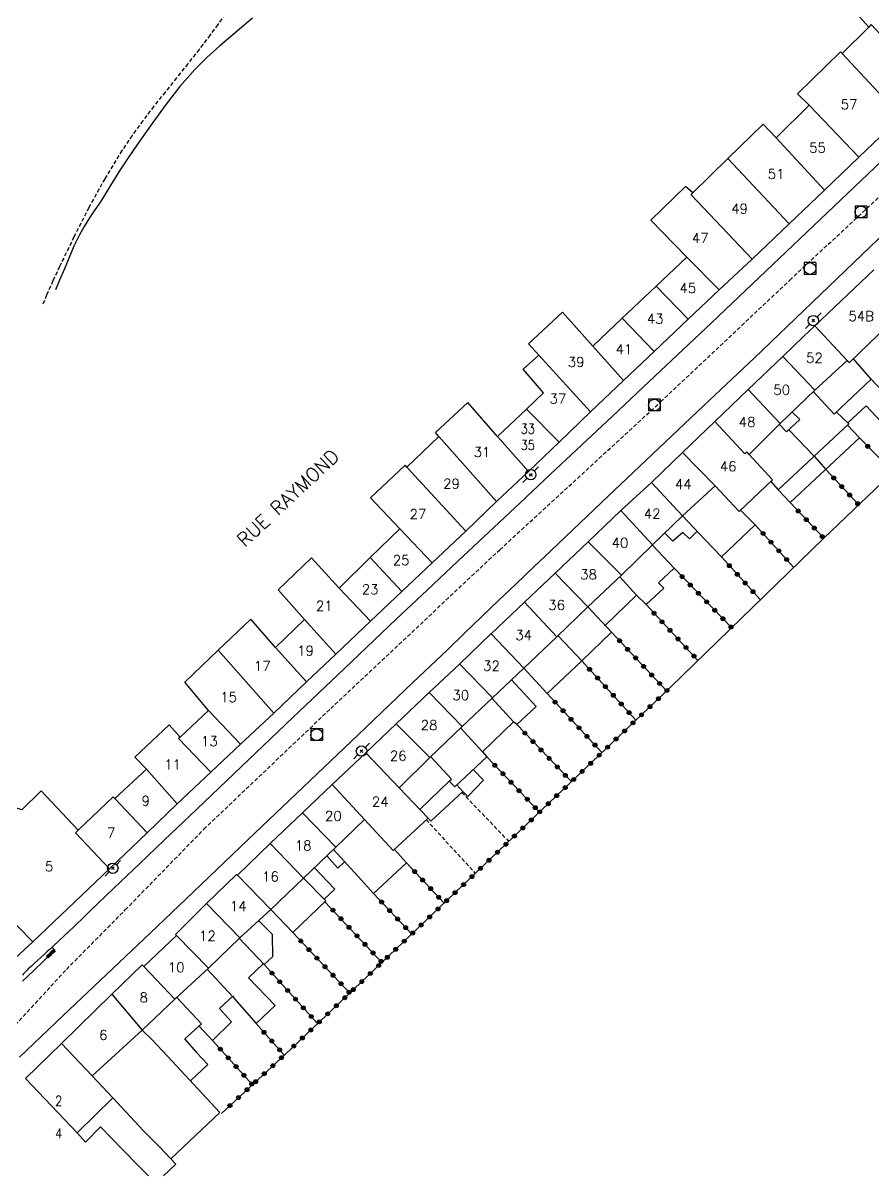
# Model space of a CAD drawing. Header units: millimetres. Extents: x 255999 to 257000, y 144000 to 145001.
# Drawn here: x 256403.6 to 256512.4, y 144000 to 144147.6 of the extents above; entities that cross this region are included whole.
import ezdxf
from ezdxf.enums import TextEntityAlignment as Align

# ---------------------------------------------------------------- set-up
doc = ezdxf.new("R2010")
doc.units = ezdxf.units.MM
doc.linetypes.add('DASHED', pattern=[0.75, 0.5, -0.25])
doc.layers.get('0').update_dxf_attribs({"linetype": 'CONTINUOUS'})
for name, color, linetype in [('W0001', 6, 'DASHED'), ('W0004', 5, 'CONTINUOUS'), ('W0014', 7, 'CONTINUOUS'), ('W0070', 7, 'DASHED'), ('W0101', 7, 'CONTINUOUS'), ('W0104', 1, 'CONTINUOUS'), ('W0112', 1, 'DASHED'), ('W0211', 2, 'CONTINUOUS'), ('W0323', 7, 'CONTINUOUS'), ('W0401', 7, 'CONTINUOUS'), ('W0420', 7, 'CONTINUOUS'), ('W0473', 7, 'CONTINUOUS'), ('W0989', 7, 'CONTINUOUS'), ('W0991', 7, 'CONTINUOUS'), ('W1102', 7, 'CONTINUOUS')]:
    doc.layers.add(name, color=color, linetype=linetype)
doc.styles.get("Standard").update_dxf_attribs({"font": 'romans.shx', "width": 0.85})

# ---------------------------------------------------------------- blocks, each defined once
blk = doc.blocks.new('T420')
for p, q in [((0.75, 0.75), (-0.75, 0.75)), ((-0.75, 0.75), (-0.75, -0.75)), ((0.75, 0.75), (0.75, -0.75)), ((0.75, -0.75), (-0.75, -0.75))]:
    blk.add_line(p, q)
blk.add_ellipse((0, 0), major_axis=(-0.53, 0.53), ratio=1, start_param=3.926991, end_param=10.210176)
blk = doc.blocks.new('T473')
for p, q in [((-0.166667, 0.166667), (0.166667, -0.166667)), ((-0.166667, -0.166667), (0.166667, 0.166667)), ((0.500001, 0.500001), (1.000002, 1.000002)), ((-1.000002, -1.000002), (-0.500001, -0.500001))]:
    blk.add_line(p, q)
blk.add_ellipse((0, 0), major_axis=(0.471405, 0.471405), ratio=1, start_param=5.4977871438, end_param=11.780972451)
blk = doc.blocks.new('T401')
for p, q in [((-0.3, 0.3), (0, 0.3)), ((-0.3, -0.25), (-0.3, 0.3)), ((-0.3, 0.15), (0, 0.15)), ((-0.3, 0), (0, 0)), ((0, 0.3), (0, -0.25)), ((-0.3, -0.15), (0, -0.15)), ((-0.3, -0.25), (-0.3, -0.3)), ((-0.3, -0.3), (0, -0.3)), ((0, -0.3), (0, -0.25))]:
    blk.add_line(p, q)
blk = doc.blocks.new('t323o')
at = {"color": 0, "linetype": 'Continuous'}
for radius in [0.25, 0.15]:
    blk.add_circle((0, 0), radius, dxfattribs=at)

msp = doc.modelspace()

# ---------------------------------------------------------------- linework, layer by layer
at = {"layer": 'W0001'}
msp.add_lwpolyline([(256399.01, 144015.46), (256409.11, 144026.45), (256416.64, 144034.07), (256426.7, 144044.39), (256442.95, 144059.85), (256464.61, 144080.19), (256485.2, 144099.11), (256501.74, 144114.69), (256517.9, 144129.78)], dxfattribs=at)
at = {"layer": 'W0004'}
for points in [[(256403.5, 144024.95), (256404.88, 144026.26), (256406.25, 144027.58), (256407.61, 144028.9)], [(256407.61, 144028.9), (256407.26, 144029.26)]]:
    msp.add_lwpolyline(points, dxfattribs=at)
at = {"layer": 'W0014'}
for points in [[(256517.86, 144134.1), (256509.15, 144125.8), (256500.43, 144117.52), (256491.7, 144109.25), (256482.96, 144100.99), (256479.02, 144097.27), (256475.07, 144093.56), (256471.11, 144089.85), (256467.16, 144086.14), (256463.2, 144082.43), (256459.25, 144078.72), (256455.3, 144075.01), (256451.35, 144071.29), (256444.72, 144065), (256438.1, 144058.7), (256431.49, 144052.39), (256424.87, 144046.09), (256421.66, 144043.02), (256418.45, 144039.96), (256415.23, 144036.9), (256412.02, 144033.84)], [(256403.09, 144015.23), (256408.66, 144020.51), (256414.24, 144025.8), (256419.81, 144031.09), (256425.37, 144036.39), (256432.4, 144043.08), (256439.43, 144049.78), (256446.45, 144056.48), (256453.48, 144063.18), (256455.68, 144065.29), (256457.89, 144067.39), (256460.09, 144069.51), (256462.3, 144071.62), (256464.5, 144073.73), (256466.71, 144075.83), (256468.92, 144077.94), (256471.13, 144080.05), (256477.64, 144086.24), (256484.16, 144092.43), (256490.69, 144098.61), (256497.22, 144104.78), (256514.14, 144120.99)], [(256412.7, 144034.49), (256411.41, 144033.22), (256410.1, 144031.96), (256408.79, 144030.71), (256407.46, 144029.46), (256407.06, 144029.09), (256406.66, 144028.72), (256406.25, 144028.35), (256405.84, 144027.98), (256405.43, 144027.62), (256405.03, 144027.25), (256404.62, 144026.88), (256404.22, 144026.5), (256404.07, 144026.35), (256403.92, 144026.19), (256403.77, 144026.04), (256403.61, 144025.88), (256403.46, 144025.73)]]:
    msp.add_lwpolyline(points, dxfattribs=at)
at = {"layer": 'W0070'}
msp.add_lwpolyline([(256429.46, 144148.77), (256428.49, 144147.44), (256427.51, 144146.11), (256426.1, 144144.26), (256424.66, 144142.43), (256423.21, 144140.61), (256421.75, 144138.8), (256420.3, 144136.98), (256418.89, 144135.13), (256417.52, 144133.24), (256416.22, 144131.3), (256414.02, 144127.7), (256411.98, 144124), (256410.07, 144120.24), (256408.22, 144116.45), (256407.38, 144114.63), (256406.57, 144112.8), (256406.07, 144111.57)], dxfattribs=at)
at = {"layer": 'W0101'}
for points in [[(256516.74, 144153.23), (256515.01, 144155.18), (256509.49, 144149.76), (256511.85, 144147.12)], [(256511.85, 144147.12), (256508.45, 144143.73)], [(256508.25, 144143.94), (256502.75, 144138.56)], [(256508.25, 144143.94), (256508.45, 144143.73)], [(256504.23, 144137.13), (256502.75, 144138.56)], [(256504.23, 144137.13), (256500.01, 144132.94)], [(256498.35, 144134.69), (256493.83, 144130.3)], [(256500.01, 144132.94), (256498.35, 144134.69)], [(256516.02, 144135.61), (256510.59, 144130.47)], [(256493.83, 144130.3), (256489.31, 144125.9)], [(256510.59, 144130.47), (256506.19, 144126.22)], [(256489.31, 144125.9), (256488.38, 144126.72), (256483.94, 144122.41)], [(256506.19, 144126.22), (256501.66, 144121.92)], [(256488.58, 144117.67), (256483.94, 144122.41)], [(256501.66, 144121.92), (256496.92, 144117.41)], [(256488.58, 144117.67), (256484.64, 144113.95)], [(256496.92, 144117.41), (256492.69, 144113.47)], [(256512.52, 144116.04), (256504.97, 144108.88)], [(256484.64, 144113.95), (256480.28, 144109.86)], [(256492.69, 144113.47), (256488.72, 144109.7)], [(256509.4, 144104.15), (256516.78, 144111.31)], [(256472.65, 144110.62), (256468.27, 144106.57)], [(256476.54, 144106.27), (256472.65, 144110.62)], [(256480.28, 144109.86), (256476.54, 144106.27)], [(256488.72, 144109.7), (256484.38, 144105.59)], [(256504.97, 144108.88), (256503.52, 144107.49)], [(256469.59, 144105.12), (256468.27, 144106.57)], [(256503.52, 144107.49), (256500.86, 144104.95)], [(256467.62, 144103.31), (256469.59, 144105.12)], [(256484.38, 144105.59), (256480.47, 144101.87)], [(256500.86, 144104.95), (256496.42, 144100.71)], [(256504.96, 144100.64), (256509.08, 144104.42)], [(256509.08, 144104.42), (256509.4, 144104.15)], [(256470.19, 144100.28), (256467.62, 144103.31)], [(256480.47, 144101.87), (256476.22, 144097.85)], [(256496.42, 144100.71), (256492.14, 144096.61)], [(256500.52, 144096.37), (256504.96, 144100.64)], [(256470.19, 144100.28), (256468.03, 144098.19)], [(256456.82, 144094.7), (256456.39, 144095.19), (256460.51, 144099.05)], [(256464.31, 144094.7), (256460.51, 144099.05)], [(256468.03, 144098.19), (256464.31, 144094.7)], [(256476.22, 144097.85), (256472.2, 144093.95)], [(256492.14, 144096.61), (256488.01, 144092.63)], [(256496.56, 144092.37), (256500.52, 144096.37)], [(256456.82, 144094.7), (256452.69, 144090.77)], [(256472.2, 144093.95), (256468.27, 144090.21)], [(256488.01, 144092.63), (256484.04, 144088.8)], [(256492.18, 144088.38), (256495.28, 144085.1), (256499.54, 144089.14), (256496.56, 144092.37)], [(256452.49, 144091), (256448.03, 144086.84)], [(256452.69, 144090.77), (256452.49, 144091)], [(256468.27, 144090.21), (256464.2, 144086.35)], [(256484.04, 144088.8), (256480.1, 144085.2)], [(256488.02, 144084.52), (256492.18, 144088.38)], [(256451.81, 144082.85), (256448.03, 144086.84)], [(256464.2, 144086.35), (256460.25, 144082.58)], [(256480.1, 144085.2), (256475.94, 144081.2)], [(256484.18, 144080.8), (256488.02, 144084.52)], [(256448.02, 144079.19), (256451.81, 144082.85)], [(256460.25, 144082.58), (256455.94, 144078.49)], [(256475.94, 144081.2), (256471.72, 144077.2)], [(256480.18, 144076.93), (256484.18, 144080.8)], [(256440.48, 144079.17), (256436.22, 144075.04)], [(256444.04, 144075.28), (256440.48, 144079.17)], [(256448.02, 144079.19), (256444.04, 144075.28)], [(256455.94, 144078.49), (256452.06, 144074.86)], [(256467.79, 144073.47), (256471.72, 144077.2)], [(256475.9, 144072.86), (256480.18, 144076.93)], [(256439.61, 144071.26), (256436.22, 144075.04)], [(256452.06, 144074.86), (256448.06, 144071.05)], [(256467.79, 144073.47), (256463.49, 144069.4)], [(256471.93, 144069.02), (256475.9, 144072.86)], [(256435.88, 144067.67), (256432.74, 144071.29), (256428.53, 144067.33)], [(256439.61, 144071.26), (256435.88, 144067.67)], [(256448.06, 144071.05), (256443.61, 144066.83)], [(256463.49, 144069.4), (256463.48, 144069.4), (256459.43, 144065.55)], [(256467.69, 144065.03), (256471.93, 144069.02)], [(256428.53, 144067.33), (256424.28, 144063.21)], [(256443.61, 144066.83), (256439.85, 144063.27)], [(256455.56, 144061.89), (256459.43, 144065.55)], [(256463.66, 144061.24), (256467.69, 144065.03)], [(256427.3, 144059.62), (256424.28, 144063.21)], [(256439.85, 144063.27), (256435.68, 144059.28)], [(256455.56, 144061.89), (256451.33, 144057.88)], [(256459.77, 144057.57), (256463.66, 144061.24)], [(256427.3, 144059.62), (256423.69, 144056.2)], [(256435.68, 144059.28), (256431.38, 144055.29)], [(256447.43, 144054.18), (256451.33, 144057.88)], [(256422.26, 144057.76), (256417.88, 144053.62)], [(256423.69, 144056.2), (256422.26, 144057.76)], [(256459.77, 144057.57), (256455.63, 144053.57)], [(256431.38, 144055.29), (256427.62, 144051.72)], [(256419.34, 144052.11), (256417.88, 144053.62)], [(256447.43, 144054.18), (256443.15, 144050.12)], [(256455.63, 144053.57), (256451.7, 144049.72)], [(256415.3, 144048.32), (256419.34, 144052.11)], [(256427.62, 144051.72), (256423.3, 144047.63)], [(256410.62, 144044.27), (256405.85, 144049.3), (256403.4, 144046.9), (256399.3, 144048.16), (256397.7, 144039.99), (256401.95, 144039.16), (256400.93, 144033.94), (256404.79, 144029.99)], [(256439.32, 144046.5), (256443.15, 144050.12)], [(256451.7, 144049.72), (256455.42, 144045.83)], [(256410.62, 144044.27), (256415.1, 144048.53)], [(256415.3, 144048.32), (256415.1, 144048.53)], [(256423.3, 144047.63), (256419.45, 144043.95)], [(256435.21, 144042.55), (256439.32, 144046.5)], [(256443.61, 144042.08), (256447.3, 144045.63)], [(256447.3, 144045.63), (256450.97, 144041.67), (256455.42, 144045.83)], [(256419.45, 144043.95), (256414.61, 144039.34)], [(256431.01, 144038.52), (256435.21, 144042.55)], [(256439.47, 144038.12), (256443.61, 144042.08)], [(256414.61, 144039.34), (256404.79, 144029.99)], [(256430.89, 144038.61), (256427.04, 144034.9)], [(256430.89, 144038.61), (256431.01, 144038.52)], [(256435.3, 144034.12), (256439.47, 144038.12)], [(256423.08, 144030.93), (256427.04, 144034.9)], [(256431.31, 144030.5), (256435.3, 144034.12)], [(256423.21, 144030.8), (256419.04, 144026.81)], [(256423.08, 144030.93), (256423.21, 144030.8)], [(256427.29, 144026.6), (256431.31, 144030.5)], [(256414.92, 144023.26), (256418.81, 144027.04)], [(256418.81, 144027.04), (256419.04, 144026.81)], [(256427.29, 144026.6), (256423.03, 144022.66), (256422.99, 144022.62)], [(256408.49, 144016.98), (256414.92, 144023.26)], [(256422.99, 144022.62), (256418.8, 144018.67)], [(256418.8, 144018.67), (256412.41, 144012.81)], [(256408.49, 144016.98), (256403.86, 144012.48)], [(256403.86, 144012.48), (256410.47, 144005.5), (256415.06, 144009.99)], [(256412.41, 144012.81), (256415.06, 144009.99)]]:
    msp.add_lwpolyline(points, dxfattribs=at)
at = {"layer": 'W0104'}
for points in [[(256512.17, 144102.02), (256509.89, 144104.63)], [(256504.76, 144100.45), (256507.42, 144097.55), (256512.17, 144102.02)], [(256512.17, 144102.02), (256519.26, 144094.52)], [(256499.32, 144088.93), (256500.26, 144087.85), (256509.3, 144096.31), (256507.69, 144097.86)], [(256500.39, 144096.25), (256501.34, 144095.27), (256503.02, 144096.86), (256502.03, 144097.83)], [(256511.55, 144098.62), (256509.17, 144096.43)], [(256511.55, 144098.62), (256517.18, 144092.6)], [(256500.26, 144087.85), (256501.8, 144086.24), (256510.68, 144094.5), (256509.14, 144096.16)], [(256501.64, 144095.55), (256504.86, 144092.15)], [(256504.86, 144092.15), (256506.36, 144090.48)], [(256514.3, 144089.96), (256514.53, 144089.7), (256506.11, 144081.65)], [(256495.45, 144085.27), (256497.32, 144083.38), (256493.01, 144079.26), (256490.93, 144081.46), (256488.01, 144084.51)], [(256489.88, 144082.56), (256488.89, 144081.58), (256488.06, 144082.41), (256486.78, 144081.27), (256485.76, 144082.33)], [(256506.11, 144081.65), (256486.46, 144062.59), (256486.46, 144062.59)], [(256486.92, 144077.83), (256484.15, 144080.77)], [(256482.11, 144074.38), (256483.34, 144073.16), (256485.63, 144075.28), (256484.94, 144075.94), (256486.92, 144077.83)], [(256482.11, 144074.38), (256479.96, 144076.72)], [(256482.11, 144074.38), (256478.11, 144070.49)], [(256475.1, 144065.98), (256478.92, 144069.63), (256475.9, 144072.86)], [(256467.68, 144065.03), (256470.67, 144061.77), (256475.1, 144065.98), (256472.08, 144069.17)], [(256466.1, 144063.53), (256469.26, 144060.13), (256466.77, 144057.79), (256466.36, 144058.14)], [(256466.36, 144058.14), (256463.59, 144061.17)], [(256466.36, 144058.14), (256462.41, 144054.29)], [(256462.41, 144054.29), (256459.56, 144057.37)], [(256458.14, 144050.54), (256458.43, 144050.83), (256455.76, 144053.69)], [(256462.41, 144054.29), (256462.93, 144053.67), (256458.83, 144049.81), (256458.14, 144050.54)], [(256459.86, 144049.24), (256460.53, 144048.58), (256462.5, 144050.7), (256461.2, 144052.03)], [(256458.14, 144050.54), (256454.36, 144046.93)], [(256455.42, 144045.83), (256455.79, 144045.42), (256459.86, 144049.24)], [(256459.86, 144049.24), (256459.12, 144050.08)], [(256443.33, 144041.81), (256446.91, 144037.87)], [(256446.91, 144037.87), (256448.44, 144036.16), (256452.68, 144040.08), (256451.12, 144041.81)], [(256442.47, 144040.98), (256443.86, 144039.43), (256444.75, 144040.25)], [(256442.12, 144035.43), (256443.5, 144036.71), (256440.86, 144039.44)], [(256435.3, 144034.12), (256438.1, 144031.16), (256442.32, 144035.22), (256439.47, 144038.12)], [(256396.37, 144032.5), (256394.23, 144030.62), (256400.24, 144025.81), (256404.79, 144029.99)], [(256431.25, 144030.44), (256434.41, 144027.08), (256435.52, 144028.09), (256435.48, 144030.91), (256433.72, 144032.69)], [(256430.4, 144023.01), (256430.64, 144022.7), (256433.42, 144019.51), (256435.86, 144021.83), (256432.44, 144025.37), (256434.31, 144027.18)], [(256427.15, 144026.48), (256430.38, 144022.99)], [(256427.21, 144014.28), (256425.78, 144015.79), (256425.79, 144015.79), (256424.28, 144017.54), (256426.39, 144019.46), (256423.25, 144022.86)], [(256426.11, 144019.2), (256427.83, 144017.35), (256430.24, 144019.75), (256428.72, 144021.45), (256430.4, 144023.01)], [(256418.8, 144018.67), (256420.07, 144017.41), (256422.06, 144015.34), (256428.76, 144008.11), (256422.47, 144002.18)], [(256427.21, 144014.28), (256424.98, 144012.18)], [(256415.06, 144009.99), (256418.96, 144005.79)], [(256413.45, 144006.28), (256411.55, 144004.31), (256410.47, 144005.5)], [(256413.45, 144006.28), (256416.27, 144003.38), (256418.43, 144001.2)], [(256418.96, 144005.79), (256421.07, 144003.67)], [(256421.07, 144003.67), (256423.1, 144001.52), (256421.55, 144000)], [(256418.43, 144001.2), (256419.62, 144000)]]:
    msp.add_lwpolyline(points, dxfattribs=at)
at = {"layer": 'W0112'}
for points in [[(256459.73, 144049.11), (256465.69, 144042.91)], [(256455.18, 144045.61), (256461.43, 144038.79)]]:
    msp.add_lwpolyline(points, dxfattribs=at)
at = {"layer": 'W0211'}
for points in [[(256432.95, 144148.26), (256432.11, 144147.56), (256430.43, 144146.13), (256428.75, 144144.71), (256427.1, 144143.23), (256425.54, 144141.67), (256423.64, 144139.49), (256421.86, 144137.23), (256420.16, 144134.9), (256418.49, 144132.56), (256417.17, 144130.64), (256415.89, 144128.69), (256414.66, 144126.72), (256413.47, 144124.72)], [(256413.47, 144124.72), (256412.73, 144123.71), (256412.04, 144122.67), (256411.38, 144121.6), (256410.77, 144120.51), (256410.06, 144119.08), (256409.44, 144117.63), (256408.84, 144116.16), (256408.24, 144114.7), (256407.72, 144113.45)]]:
    msp.add_lwpolyline(points, dxfattribs=at)
at = {"layer": 'W0323'}
for points in [[(256510.68, 144094.5), (256514.74, 144090.36)], [(256506.36, 144090.48), (256510.59, 144085.94)], [(256501.8, 144086.24), (256506.11, 144081.65)], [(256497.32, 144083.38), (256502.27, 144077.93)], [(256493.01, 144079.26), (256497.99, 144073.77)], [(256486.92, 144077.83), (256494.31, 144070.2)], [(256483.34, 144073.16), (256489.99, 144066.02)], [(256478.92, 144069.63), (256485.96, 144062.11)], [(256475.1, 144065.98), (256482.04, 144058.38)], [(256486.46, 144062.59), (256466.38, 144043.42), (256449.47, 144027.3), (256437.15, 144015.59)], [(256470.67, 144061.77), (256477.69, 144054.22)], [(256466.77, 144057.79), (256473.78, 144050.49)], [(256462.93, 144053.67), (256469.7, 144046.59)], [(256452.68, 144040.08), (256457.48, 144034.94)], [(256448.44, 144036.16), (256453.33, 144030.98)], [(256442.21, 144035.12), (256449.52, 144027.34)], [(256438.1, 144031.16), (256445.39, 144023.42)], [(256434.41, 144027.08), (256441.28, 144019.52)], [(256433.42, 144019.51), (256437.01, 144015.47)], [(256427.83, 144017.35), (256432.92, 144011.68)], [(256437.15, 144015.59), (256428.95, 144007.99)]]:
    msp.add_lwpolyline(points, dxfattribs=at)
at = {"layer": 'W1102'}
for points in [[(256519.78, 144139.28), (256512.16, 144147.43), (256511.85, 144147.12)], [(256508.45, 144143.73), (256516.02, 144135.61)], [(256504.23, 144137.13), (256510.59, 144130.47)], [(256500.01, 144132.94), (256506.19, 144126.22)], [(256493.83, 144130.3), (256501.66, 144121.92)], [(256496.92, 144117.41), (256489.11, 144125.62), (256489.31, 144125.9)], [(256488.58, 144117.67), (256492.69, 144113.47)], [(256484.64, 144113.95), (256488.72, 144109.7)], [(256480.28, 144109.86), (256484.38, 144105.59)], [(256509.08, 144104.42), (256504.97, 144108.88)], [(256476.22, 144097.85), (256469.59, 144105.12)], [(256476.54, 144106.27), (256480.47, 144101.87)], [(256504.96, 144100.64), (256500.86, 144104.95)], [(256500.52, 144096.37), (256496.42, 144100.71)], [(256468.03, 144098.19), (256472.2, 144093.95)], [(256496.56, 144092.37), (256496.26, 144092.74), (256496, 144092.48), (256492.14, 144096.61)], [(256456.82, 144094.7), (256464.2, 144086.35)], [(256464.31, 144094.7), (256468.27, 144090.21)], [(256492.18, 144088.38), (256488.01, 144092.63)], [(256452.69, 144090.77), (256460.25, 144082.58)], [(256488.02, 144084.52), (256484.04, 144088.8)], [(256484.18, 144080.8), (256480.1, 144085.2)], [(256451.81, 144082.85), (256455.94, 144078.49)], [(256480.18, 144076.93), (256475.94, 144081.2)], [(256448.02, 144079.19), (256452.06, 144074.86)], [(256475.9, 144072.86), (256471.72, 144077.2)], [(256444.04, 144075.28), (256448.06, 144071.05)], [(256471.93, 144069.02), (256467.79, 144073.47)], [(256439.61, 144071.26), (256443.61, 144066.83)], [(256467.69, 144065.03), (256463.49, 144069.4)], [(256428.53, 144067.33), (256435.68, 144059.28)], [(256435.88, 144067.67), (256439.85, 144063.27)], [(256463.66, 144061.24), (256459.44, 144065.56)], [(256459.77, 144057.57), (256455.56, 144061.89)], [(256427.3, 144059.62), (256431.38, 144055.29)], [(256455.63, 144053.57), (256451.33, 144057.88)], [(256423.69, 144056.2), (256423.46, 144056.01), (256427.62, 144051.72)], [(256447.43, 144054.18), (256451.7, 144049.72)], [(256419.34, 144052.11), (256423.3, 144047.63)], [(256447.3, 144045.63), (256443.15, 144050.12)], [(256415.3, 144048.32), (256419.45, 144043.95)], [(256443.61, 144042.08), (256439.32, 144046.5)], [(256410.62, 144044.27), (256410.25, 144043.94), (256414.61, 144039.34)], [(256439.47, 144038.12), (256435.21, 144042.55)], [(256431.01, 144038.52), (256435.3, 144034.12)], [(256427.04, 144034.9), (256431.31, 144030.5)], [(256423.21, 144030.8), (256427.29, 144026.6)], [(256419.04, 144026.81), (256422.99, 144022.62)], [(256414.92, 144023.26), (256418.8, 144018.67)], [(256408.49, 144016.98), (256412.41, 144012.81)]]:
    msp.add_lwpolyline(points, dxfattribs=at)

# ---------------------------------------------------------------- block references
at = {"layer": 'W0323'}
for p, rotation in [((256511.73, 144093.43), 314.4615348301073), ((256507.38, 144089.38), 312.9441112151686), ((256508.4, 144088.28), 312.9441112151686), ((256509.42, 144087.19), 312.9441112151686), ((256510.44, 144086.09), 312.9441112151686), ((256502.82, 144085.15), 313.2104914477037), ((256503.85, 144084.05), 313.2104914477037), ((256504.88, 144082.96), 313.2104914477037), ((256498.33, 144082.27), 312.2428122348024), ((256499.34, 144081.16), 312.2428122348024), ((256505.9, 144081.87), 313.2104914477037), ((256500.34, 144080.05), 312.2428122348024), ((256494.01, 144078.15), 312.206099348436), ((256501.35, 144078.94), 312.2428122348024), ((256487.96, 144076.75), 314.1108476034246), ((256495.02, 144077.04), 312.206099348436), ((256489, 144075.67), 314.1108476034246), ((256496.03, 144075.93), 312.206099348436), ((256490.05, 144074.6), 314.1108476034246), ((256497.04, 144074.82), 312.206099348436), ((256491.09, 144073.52), 314.1108476034246), ((256492.14, 144072.44), 314.1108476034246), ((256484.36, 144072.06), 312.9661444529654), ((256485.38, 144070.96), 312.9661444529654), ((256493.18, 144071.36), 314.1108476034246), ((256486.4, 144069.87), 312.9661444529654), ((256494.22, 144070.29), 314.1108476034246), ((256479.95, 144068.53), 313.0877020828766), ((256487.43, 144068.77), 312.9661444529654), ((256480.97, 144067.44), 313.0877020828766), ((256482, 144066.34), 313.0877020828766), ((256488.45, 144067.67), 312.9661444529654), ((256489.47, 144066.57), 312.9661444529654), ((256476.11, 144064.87), 312.3976165077349), ((256483.02, 144065.25), 313.0877020828766), ((256477.13, 144063.76), 312.3976165077349), ((256484.05, 144064.15), 313.0877020828766), ((256478.14, 144062.65), 312.3976165077349), ((256485.07, 144063.06), 313.0877020828766), ((256486.01, 144062.16), 223.6646588585546), ((256471.69, 144060.67), 312.9370645066284), ((256479.15, 144061.55), 312.3976165077349), ((256480.16, 144060.44), 312.3976165077349), ((256484.93, 144061.12), 223.6646588585546), ((256472.71, 144059.58), 312.9370645066284), ((256481.17, 144059.33), 312.3976165077349), ((256482.76, 144059.05), 223.6646588585546), ((256483.84, 144060.09), 223.6646588585546), ((256473.73, 144058.48), 312.9370645066284), ((256481.67, 144058.02), 223.6646588585546), ((256467.81, 144056.7), 313.8187698183322), ((256474.76, 144057.38), 312.9370645066284), ((256475.78, 144056.28), 312.9370645066284), ((256480.59, 144056.98), 223.6646588585546), ((256468.85, 144055.62), 313.8187698183322), ((256469.89, 144054.54), 313.8187698183322), ((256476.8, 144055.18), 312.9370645066284), ((256478.42, 144054.91), 223.6646588585546), ((256479.5, 144055.95), 223.6646588585546), ((256470.93, 144053.46), 313.8187698183322), ((256477.33, 144053.88), 223.6646588585546), ((256463.97, 144052.58), 313.6837534282425), ((256471.97, 144052.38), 313.8187698183322), ((256475.16, 144051.8), 223.6646588585546), ((256476.25, 144052.84), 223.6646588585546), ((256465.01, 144051.5), 313.6837534282425), ((256466.04, 144050.41), 313.6837534282425), ((256473, 144051.29), 313.8187698183322), ((256474.08, 144050.77), 223.6646588585546), ((256467.08, 144049.33), 313.6837534282425), ((256471.9, 144048.7), 223.6646588585546), ((256472.99, 144049.73), 223.6646588585546), ((256468.12, 144048.24), 313.6837534282425), ((256469.15, 144047.16), 313.6837534282425), ((256470.82, 144047.66), 223.6646588585546), ((256469.73, 144046.63), 223.6646588585546), ((256467.56, 144044.55), 223.6646588585546), ((256468.65, 144045.59), 223.6646588585546), ((256466.48, 144043.52), 223.6646588585546), ((256464.31, 144041.45), 223.6453608977146), ((256465.39, 144042.48), 223.6453608977146), ((256463.22, 144040.41), 223.6453608977146), ((256453.71, 144038.98), 313.0524633272453), ((256461.05, 144038.34), 223.6453608977146), ((256462.14, 144039.38), 223.6453608977146), ((256454.73, 144037.88), 313.0524633272453), ((256459.97, 144037.31), 223.6453608977146), ((256455.75, 144036.79), 313.0524633272453), ((256456.78, 144035.69), 313.0524633272453), ((256458.88, 144036.27), 223.6453608977146), ((256443.24, 144034.03), 313.203565905565), ((256449.47, 144035.07), 313.3176546399316), ((256450.5, 144033.98), 313.3176546399316), ((256456.71, 144034.2), 223.6453608977146), ((256457.8, 144035.24), 223.6453608977146), ((256444.27, 144032.93), 313.203565905565), ((256451.53, 144032.89), 313.3176546399316), ((256455.63, 144033.17), 223.6453608977146), ((256445.3, 144031.84), 313.203565905565), ((256452.55, 144031.8), 313.3176546399316), ((256453.45, 144031.1), 223.6453608977146), ((256454.54, 144032.13), 223.6453608977146), ((256439.13, 144030.07), 313.3035493696588), ((256446.32, 144030.75), 313.203565905565), ((256447.35, 144029.65), 313.203565905565), ((256452.37, 144030.06), 223.6453608977146), ((256440.16, 144028.98), 313.3035493696588), ((256448.38, 144028.56), 313.203565905565), ((256450.2, 144027.99), 223.6453608977146), ((256451.28, 144029.02), 223.6453608977146), ((256441.19, 144027.89), 313.3035493696588), ((256442.22, 144026.79), 313.3035493696588), ((256449.11, 144026.95), 223.5148247689067), ((256449.4, 144027.47), 313.203565905565), ((256435.42, 144025.97), 312.2948121511626), ((256443.25, 144025.7), 313.3035493696588), ((256448.02, 144025.92), 223.5148247689067), ((256436.43, 144024.86), 312.2948121511626), ((256437.44, 144023.75), 312.2948121511626), ((256444.28, 144024.61), 313.3035493696588), ((256445.85, 144023.86), 223.5148247689067), ((256446.94, 144024.89), 223.5148247689067), ((256438.44, 144022.64), 312.2948121511626), ((256444.76, 144022.82), 223.5148247689067), ((256445.31, 144023.52), 313.3035493696588), ((256439.45, 144021.53), 312.2948121511626), ((256442.58, 144020.76), 223.5148247689067), ((256443.67, 144021.79), 223.5148247689067), ((256440.46, 144020.42), 312.2948121511626), ((256441.5, 144019.73), 223.5148247689067), ((256434.41, 144018.39), 311.6502518511272), ((256439.32, 144017.66), 223.5148247689067), ((256440.41, 144018.69), 223.5148247689067), ((256428.83, 144016.23), 311.9743624010751), ((256435.41, 144017.27), 311.6502518511272), ((256436.41, 144016.15), 311.6502518511272), ((256438.23, 144016.63), 223.5148247689067), ((256429.83, 144015.12), 311.9743624010751), ((256436.64, 144015.13), 222.8368031486649), ((256430.84, 144014), 311.9743624010751), ((256435.54, 144014.11), 222.8368031486649), ((256431.84, 144012.89), 311.9743624010751), ((256432.84, 144011.77), 311.9743624010751), ((256433.34, 144012.07), 222.8368031486649), ((256434.44, 144013.09), 222.8368031486649), ((256432.24, 144011.05), 222.8368031486649), ((256430.04, 144009.01), 222.8368031486649), ((256431.14, 144010.03), 222.8368031486649)]:
    msp.add_blockref('t323o', p, dxfattribs=dict(at, rotation=rotation))
at = {"layer": 'W0401'}
for p, rotation in [((256406.78, 144028.34), 132.0957802282422), ((256407.26, 144028.81), 132.5694401868043)]:
    msp.add_blockref('T401', p, dxfattribs=dict(at, rotation=rotation))
at = {"layer": 'W0420'}
for p in [(256510.85, 144123.45), (256504.34, 144116.2), (256484.41, 144098.71), (256441.16, 144056.49)]:
    msp.add_blockref('T420', p, dxfattribs=at)
at = {"layer": 'W0473'}
for p in [(256504.76, 144109.53), (256468.57, 144089.8), (256446.9, 144054.41), (256415.05, 144039.4)]:
    msp.add_blockref('T473', p, dxfattribs=at)

# ---------------------------------------------------------------- texts
at = {"layer": 'W0989'}
msp.add_text('RUE RAYMOND', height=1.75, rotation=43.2918, dxfattribs=at).set_placement((256431.36, 144081.07), align=Align.MIDDLE_LEFT)
at = {"layer": 'W0991'}
for s, p in [('57', (256509.34, 144137.21)), ('55', (256505.3, 144131.68)), ('51', (256499.99, 144128.31)), ('49', (256495.32, 144123.86)), ('47', (256490.28, 144120.1)), ('45', (256488.69, 144113.69)), ('43', (256484.51, 144109.77)), ('54B', (256510.89, 144110.1)), ('41', (256480.51, 144105.86)), ('52', (256504.9, 144104.76)), ('39', (256474.38, 144104.23)), ('50', (256500.71, 144100.66)), ('37', (256472.05, 144099.54)), ('48', (256496.28, 144096.54)), ('31', (256462.33, 144092.7)), ('46', (256493.86, 144090.86)), ('29', (256458.42, 144088.64)), ('44', (256488.12, 144088.58)), ('27', (256454.13, 144084.75)), ('42', (256484.12, 144084.8)), ('40', (256480, 144081.07)), ('25', (256451.97, 144078.85)), ('38', (256475.98, 144077.03)), ('23', (256448, 144075.12)), ('21', (256442.13, 144073)), ('36', (256471.89, 144073.11)), ('34', (256467.67, 144069.25)), ('19', (256439.73, 144067.26)), ('17', (256434.19, 144065.29)), ('32', (256463.54, 144065.32)), ('15', (256429.88, 144061.31)), ('30', (256459.61, 144061.56)), ('28', (256455.55, 144057.73)), ('13', (256427.41, 144055.67)), ('26', (256451.6, 144053.8)), ('11', (256422.72, 144052.69)), ('9', (256419.26, 144048.03)), ('24', (256449.3, 144047.92)), ('20', (256443.29, 144046.1)), ('7', (256414.84, 144043.94)), ('18', (256439.42, 144042.31)), ('5', (256406.89, 144039.64)), ('16', (256435.23, 144038.34)), ('14', (256431.13, 144034.55)), ('12', (256427.16, 144030.75)), ('10', (256423.16, 144026.71)), ('8', (256419.01, 144022.86)), ('6', (256413.83, 144018.04))]:
    msp.add_text(s, height=1.25, dxfattribs=at).set_placement(p, align=Align.MIDDLE_CENTER)
at = {"layer": 'W0991', "char_height": 1.25, "attachment_point": 1}
for s, insert in [('33\\P35      ', (256467.28, 144096.3)), ('2\\P\\P4       ', (256407.65, 144010.24))]:
    msp.add_mtext(s, dxfattribs=dict(at, insert=insert))

doc.saveas('drawing.dxf')
